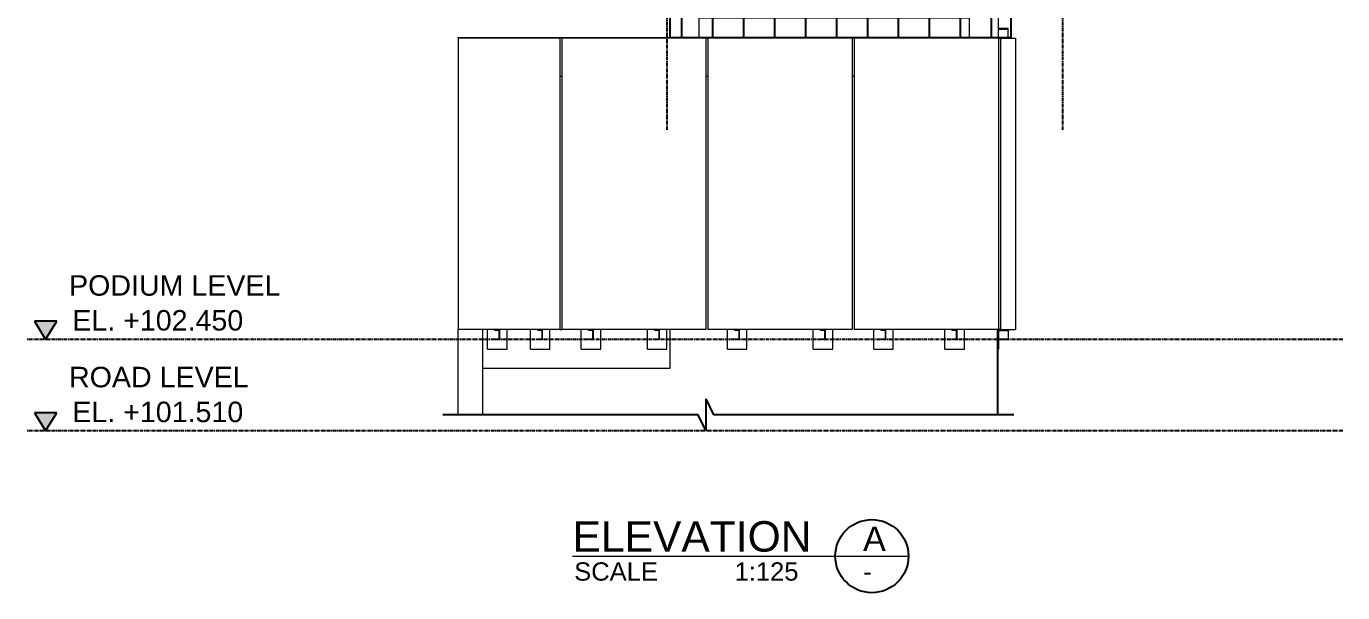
# Model space of a CAD drawing. Header units: millimetres. Extents: x -153298 to 620751, y -313239 to 250031.
# Drawn here: x 1849 to 15349, y -125804 to -119992 of the extents above; entities that cross this region are included whole.
import ezdxf

# ---------------------------------------------------------------- set-up
doc = ezdxf.new("R2010")
doc.units = ezdxf.units.MM
for name, pattern in [('CENTER', [2, 1.25, -0.25, 0.25, -0.25]), ('HIDDEN', [0.375, 0.25, -0.125]), ('XKITLINE00', [0])]:
    doc.linetypes.add(name, pattern=pattern)
for name, color, linetype in [('000 - EXISTING_CANOPY_MAIN_COLOR_1', 7, 'Continuous'), ('HATCH', 7, 'Continuous'), ('S-DIM', 7, 'Continuous')]:
    doc.layers.add(name, color=color, linetype=linetype)
doc.layers.add('Part', color=7, linetype='Continuous', lineweight=0)
doc.layers.add('Text', color=7, linetype='Continuous', lineweight=0)
doc.styles.add('ROMANS', font='arial.ttf', dxfattribs={"width": 0.85})

# ---------------------------------------------------------------- blocks, each defined once
blk = doc.blocks.new('*A10731050')
at = {"layer": 'Part', "color": 7, "linetype": 'XKITLINE00', "lineweight": 0}
for p, q in [((223.389273, 36.662929), (220.989273, 36.662929)), ((220.989273, 36.662929), (220.989273, -28.217071)), ((223.389273, -28.217071), (223.389273, 36.662929))]:
    blk.add_line(p, q, dxfattribs=at)
blk = doc.blocks.new('*A10751051')
at = {"layer": 'Part', "color": 7, "linetype": 'XKITLINE00', "lineweight": 0}
for p, q in [((223.389273, -28.217071), (211.549273, -28.217071)), ((211.549273, -28.217071), (211.549273, -52.137071)), ((223.389273, -28.217071), (223.389273, -52.137071)), ((223.389273, -52.137071), (211.549273, -52.137071))]:
    blk.add_line(p, q, dxfattribs=at)
blk = doc.blocks.new('*A10761052')
at = {"layer": 'Part', "color": 7, "linetype": 'XKITLINE00', "lineweight": 0}
for p, q in [((211.389273, -28.217071), (199.549273, -28.217071)), ((199.549273, -28.217071), (199.549273, -52.137071)), ((211.389273, -28.217071), (211.389273, -52.137071)), ((211.389273, -52.137071), (199.549273, -52.137071))]:
    blk.add_line(p, q, dxfattribs=at)
blk = doc.blocks.new('*A10771053')
at = {"layer": '000 - EXISTING_CANOPY_MAIN_COLOR_1', "color": 7, "linetype": 'XKITLINE00', "lineweight": 0}
for p, q in [((223.586789, -28.217071), (224.786789, -28.217071)), ((223.586789, -52.137071), (223.586789, -28.217071)), ((224.786789, -28.217071), (224.786789, -52.137071)), ((223.586789, -52.137071), (224.786789, -52.137071))]:
    blk.add_line(p, q, dxfattribs=at)
blk = doc.blocks.new('*A10781054')
at = {"layer": 'Part', "color": 7, "linetype": 'XKITLINE00', "lineweight": 0}
for p, q in [((199.389273, -28.217071), (187.549273, -28.217071)), ((187.549273, -28.217071), (187.549273, -52.137071)), ((199.389273, -28.217071), (199.389273, -52.137071)), ((199.389273, -52.137071), (187.549273, -52.137071))]:
    blk.add_line(p, q, dxfattribs=at)
blk = doc.blocks.new('*A10791055')
at = {"layer": 'Part', "color": 7, "linetype": 'XKITLINE00', "lineweight": 0}
for p, q in [((187.389273, -28.217071), (179.069273, -28.217071)), ((179.069273, -28.217071), (179.069273, -52.137071)), ((187.389273, -28.217071), (187.389273, -52.137071)), ((187.389273, -52.137071), (179.069273, -52.137071))]:
    blk.add_line(p, q, dxfattribs=at)
blk = doc.blocks.new('*A10801056')
at = {"layer": 'Part', "color": 7, "linetype": 'XKITLINE00', "lineweight": 0}
for p, q in [((181.069291, -28.217071), (181.069291, -28.137071)), ((181.069291, -28.137071), (196.429275, -28.137071)), ((196.429275, -28.137071), (196.429275, -28.217071)), ((187.389273, -31.337071), (187.549273, -31.337071))]:
    blk.add_line(p, q, dxfattribs=at)
blk = doc.blocks.new('*A10861062')
at = {"layer": 'Part', "color": 7, "linetype": 'XKITLINE00', "lineweight": 0}
for p, q in [((198.829275, -28.217071), (198.829275, -26.537071)), ((198.829275, -26.537071), (220.989273, -26.537071)), ((199.389273, -31.337071), (199.549273, -31.337071)), ((211.389273, -31.337071), (211.549273, -31.337071))]:
    blk.add_line(p, q, dxfattribs=at)
blk = doc.blocks.new('*A10961072')
at = {"layer": 'Part', "color": 7, "linetype": 'XKITLINE00', "lineweight": 0}
for p, q in [((224.189279, -27.417071), (223.389279, -27.417071)), ((223.389279, -27.477071), (224.189279, -27.477071)), ((224.189279, -28.217071), (224.189279, -27.417071)), ((223.389279, -28.157071), (224.189279, -28.157071)), ((223.389279, -28.217071), (223.586789, -28.217071))]:
    blk.add_line(p, q, dxfattribs=at)
blk = doc.blocks.new('*A11111087')
at = {"layer": 'Part', "color": 7, "linetype": 'XKITLINE00', "lineweight": 0}
for p, q in [((196.429275, -28.137071), (196.429275, 36.662929)), ((198.829275, -28.217071), (198.829275, 36.662929))]:
    blk.add_line(p, q, dxfattribs=at)
blk = doc.blocks.new('*A11191091')
at = {"layer": 'Part', "color": 7, "linetype": 'XKITLINE00', "lineweight": 0}
for p, q in [((218.989273, -53.737071), (218.989273, -52.137071)), ((220.589273, -53.737071), (220.589273, -52.137071)), ((218.989273, -53.737071), (220.589273, -53.737071))]:
    blk.add_line(p, q, dxfattribs=at)
blk = doc.blocks.new('*A11201092')
at = {"layer": 'Part', "color": 7, "linetype": 'XKITLINE00', "lineweight": 0}
for p, q in [((213.749273, -52.197071), (213.749273, -52.137071)), ((214.109273, -52.197071), (213.749273, -52.197071)), ((213.749273, -52.937071), (213.749273, -52.877071)), ((213.749273, -52.877071), (214.109273, -52.877071)), ((214.109273, -52.877071), (214.109273, -52.197071)), ((214.149273, -52.937071), (214.149273, -52.137071)), ((214.149273, -52.937071), (213.749273, -52.937071))]:
    blk.add_line(p, q, dxfattribs=at)
blk = doc.blocks.new('*A11211093')
at = {"layer": 'Part', "color": 7, "linetype": 'XKITLINE00', "lineweight": 0}
for p, q in [((219.589273, -52.197071), (219.589273, -52.137071)), ((219.949273, -52.197071), (219.589273, -52.197071)), ((219.589273, -52.937071), (219.589273, -52.877071)), ((219.589273, -52.877071), (219.949273, -52.877071)), ((219.949273, -52.877071), (219.949273, -52.197071)), ((219.989273, -52.937071), (219.989273, -52.137071)), ((219.989273, -52.937071), (219.589273, -52.937071))]:
    blk.add_line(p, q, dxfattribs=at)
blk = doc.blocks.new('*A11221094')
at = {"layer": 'Part', "color": 7, "linetype": 'XKITLINE00', "lineweight": 0}
for p, q in [((208.189273, -53.737071), (208.189273, -52.137071)), ((209.789273, -53.737071), (209.789273, -52.137071)), ((208.189273, -53.737071), (209.789273, -53.737071))]:
    blk.add_line(p, q, dxfattribs=at)
blk = doc.blocks.new('*A11231095')
at = {"layer": 'Part', "color": 7, "linetype": 'XKITLINE00', "lineweight": 0}
for p, q in [((208.789273, -52.197071), (208.789273, -52.137071)), ((209.149273, -52.197071), (208.789273, -52.197071)), ((208.789273, -52.937071), (208.789273, -52.877071)), ((208.789273, -52.877071), (209.149273, -52.877071)), ((209.149273, -52.877071), (209.149273, -52.197071)), ((209.189273, -52.937071), (209.189273, -52.137071)), ((209.189273, -52.937071), (208.789273, -52.937071))]:
    blk.add_line(p, q, dxfattribs=at)
blk = doc.blocks.new('*A11241096')
at = {"layer": 'Part', "color": 7, "linetype": 'XKITLINE00', "lineweight": 0}
for p, q in [((223.306861, -53.737071), (223.306861, -52.137071)), ((223.386861, -52.137071), (223.386861, -53.737071)), ((223.386861, -53.737071), (223.306861, -53.737071))]:
    blk.add_line(p, q, dxfattribs=at)
blk = doc.blocks.new('*A11251097')
at = {"layer": 'Part', "color": 7, "linetype": 'XKITLINE00', "lineweight": 0}
for p, q in [((223.389279, -52.137071), (223.389279, -52.937071)), ((223.586789, -52.137071), (223.389279, -52.137071)), ((223.389279, -52.197071), (224.189279, -52.197071)), ((223.389279, -52.877071), (224.189279, -52.877071)), ((224.189279, -52.137071), (224.189279, -52.937071)), ((223.389279, -52.937071), (224.189279, -52.937071))]:
    blk.add_line(p, q, dxfattribs=at)
blk = doc.blocks.new('*A11261098')
at = {"layer": 'Part', "color": 7, "linetype": 'XKITLINE00', "lineweight": 0}
for p, q in [((195.189273, -52.197071), (195.189273, -52.137071)), ((195.549273, -52.197071), (195.189273, -52.197071)), ((195.189273, -52.937071), (195.189273, -52.877071)), ((195.189273, -52.877071), (195.549273, -52.877071)), ((195.549273, -52.877071), (195.549273, -52.197071)), ((195.589273, -52.937071), (195.589273, -52.137071)), ((195.589273, -52.937071), (195.189273, -52.937071))]:
    blk.add_line(p, q, dxfattribs=at)
blk = doc.blocks.new('*A11271099')
at = {"layer": 'Part', "color": 7, "linetype": 'XKITLINE00', "lineweight": 0}
for p, q in [((189.749273, -52.197071), (189.749273, -52.137071)), ((190.109273, -52.197071), (189.749273, -52.197071)), ((189.749273, -52.937071), (189.749273, -52.877071)), ((189.749273, -52.877071), (190.109273, -52.877071)), ((190.109273, -52.877071), (190.109273, -52.197071)), ((190.149273, -52.937071), (190.149273, -52.137071)), ((190.149273, -52.937071), (189.749273, -52.937071))]:
    blk.add_line(p, q, dxfattribs=at)
blk = doc.blocks.new('*A11281100')
at = {"layer": 'Part', "color": 7, "linetype": 'XKITLINE00', "lineweight": 0}
for p, q in [((194.589273, -53.737071), (194.589273, -52.137071)), ((196.189273, -53.737071), (196.189273, -52.137071)), ((194.589273, -53.737071), (196.189273, -53.737071))]:
    blk.add_line(p, q, dxfattribs=at)
blk = doc.blocks.new('*A11291101')
at = {"layer": 'Part', "color": 7, "linetype": 'XKITLINE00', "lineweight": 0}
for p, q in [((189.149273, -53.737071), (189.149273, -52.137071)), ((190.749273, -53.737071), (190.749273, -52.137071)), ((189.149273, -53.737071), (190.749273, -53.737071))]:
    blk.add_line(p, q, dxfattribs=at)
blk = doc.blocks.new('*A11301102')
at = {"layer": 'Part', "color": 7, "linetype": 'XKITLINE00', "lineweight": 0}
for p, q in [((201.749273, -52.197071), (201.749273, -52.137071)), ((202.109273, -52.197071), (201.749273, -52.197071)), ((201.749273, -52.937071), (201.749273, -52.877071)), ((201.749273, -52.877071), (202.109273, -52.877071)), ((202.109273, -52.877071), (202.109273, -52.197071)), ((202.149273, -52.937071), (202.149273, -52.137071)), ((202.149273, -52.937071), (201.749273, -52.937071))]:
    blk.add_line(p, q, dxfattribs=at)
blk = doc.blocks.new('*A11311103')
at = {"layer": 'Part', "color": 7, "linetype": 'XKITLINE00', "lineweight": 0}
for p, q in [((201.149273, -53.737071), (201.149273, -52.137071)), ((202.749273, -53.737071), (202.749273, -52.137071)), ((201.149273, -53.737071), (202.749273, -53.737071))]:
    blk.add_line(p, q, dxfattribs=at)
blk = doc.blocks.new('*A11321104')
at = {"layer": 'Part', "color": 7, "linetype": 'XKITLINE00', "lineweight": 0}
for p, q in [((181.469273, -53.737071), (181.469273, -52.137071)), ((183.069273, -53.737071), (183.069273, -52.137071)), ((181.469273, -53.737071), (183.069273, -53.737071))]:
    blk.add_line(p, q, dxfattribs=at)
blk = doc.blocks.new('*A11331105')
at = {"layer": 'Part', "color": 7, "linetype": 'XKITLINE00', "lineweight": 0}
for p, q in [((184.989273, -53.737071), (184.989273, -52.137071)), ((186.589273, -53.737071), (186.589273, -52.137071)), ((184.989273, -53.737071), (186.589273, -53.737071))]:
    blk.add_line(p, q, dxfattribs=at)
blk = doc.blocks.new('*A11341106')
at = {"layer": 'Part', "color": 7, "linetype": 'XKITLINE00', "lineweight": 0}
for p, q in [((182.069273, -52.197071), (182.069273, -52.137071)), ((182.429273, -52.197071), (182.069273, -52.197071)), ((182.069273, -52.937071), (182.069273, -52.877071)), ((182.069273, -52.877071), (182.429273, -52.877071)), ((182.429273, -52.877071), (182.429273, -52.197071)), ((182.469273, -52.937071), (182.469273, -52.137071)), ((182.469273, -52.937071), (182.069273, -52.937071))]:
    blk.add_line(p, q, dxfattribs=at)
blk = doc.blocks.new('*A11351107')
at = {"layer": 'Part', "color": 7, "linetype": 'XKITLINE00', "lineweight": 0}
for p, q in [((185.589273, -52.197071), (185.589273, -52.137071)), ((185.949273, -52.197071), (185.589273, -52.197071)), ((185.589273, -52.937071), (185.589273, -52.877071)), ((185.589273, -52.877071), (185.949273, -52.877071)), ((185.949273, -52.877071), (185.949273, -52.197071)), ((185.989273, -52.937071), (185.989273, -52.137071)), ((185.989273, -52.937071), (185.589273, -52.937071))]:
    blk.add_line(p, q, dxfattribs=at)
blk = doc.blocks.new('*A11361108')
at = {"layer": 'Part', "color": 7, "linetype": 'XKITLINE00', "lineweight": 0}
for p, q in [((181.069318, -55.337071), (181.069318, -52.137071)), ((187.389273, -52.137071), (187.549273, -52.137071)), ((196.429318, -52.137071), (196.429318, -55.337071)), ((196.429318, -55.337071), (181.069318, -55.337071))]:
    blk.add_line(p, q, dxfattribs=at)
blk = doc.blocks.new('*A11831149')
at = {"layer": 'Part', "color": 7, "linetype": 'XKITLINE00', "lineweight": 0}
for p, q in [((213.149273, -53.737071), (213.149273, -52.137071)), ((214.749273, -53.737071), (214.749273, -52.137071)), ((213.149273, -53.737071), (214.749273, -53.737071))]:
    blk.add_line(p, q, dxfattribs=at)

msp = doc.modelspace()

# ---------------------------------------------------------------- hatches: boundary and pattern name
for points in [[(1933.2505, -123018.2557), (2046.8116, -123204.9884), (2160.3726, -123018.2557)], [(1933.2505, -123958.2557), (2046.8116, -124144.9884), (2160.3726, -123958.2557)]]:
    msp.add_hatch(color=7).paths.add_polyline_path(points)
at = {"layer": 'HATCH'}
h = msp.add_hatch(dxfattribs=at)
h.set_pattern_fill('ANSI31', scale=100, angle=45)
h.set_pattern_definition([(90, (0, -142230.9), (-317.5, 0), [])])
h.paths.add_polyline_path([(11947.7281, -111707.8433), (8497.1524, -111707.8433), (8497.1524, -120104.9884), (11947.7281, -120104.9884)])

# ---------------------------------------------------------------- linework, layer by layer
at = {"color": 7, "linetype": 'CENTER', "ltscale": 30}
for p, q in [((8419.1524, -109683.303), (8419.1524, -121055.5099)), ((12477.1524, -109683.303), (12477.1524, -121055.5099)), ((15348.8303, -123204.9884), (1848.8781, -123204.9884)), ((15348.8303, -124144.9884), (1848.8781, -124144.9884))]:
    msp.add_line(p, q, dxfattribs=at)
at = {"color": 7}
for p, q in [((2160.3726, -123018.2557), (1933.2505, -123018.2557)), ((1933.2505, -123018.2557), (2046.8116, -123204.9884)), ((2046.8116, -123204.9884), (2160.3726, -123018.2557)), ((11808.8475, -123304.9884), (11808.8475, -123978.581)), ((8817.923, -123816.3624), (8817.923, -124140.7997)), ((8817.923, -123816.3624), (8895.4824, -123978.581)), ((2160.3726, -123958.2557), (1933.2505, -123958.2557)), ((1933.2505, -123958.2557), (2046.8116, -124144.9884)), ((2046.8116, -124144.9884), (2160.3726, -123958.2557)), ((8740.3636, -123978.581), (6119.3037, -123978.581)), ((8817.923, -124140.7997), (8740.3636, -123978.581)), ((11975.5794, -123978.581), (8895.4824, -123978.581))]:
    msp.add_line(p, q, dxfattribs=at)
at = {"color": 7, "linetype": 'HIDDEN', "ltscale": 20}
msp.add_lwpolyline([(11947.7281, -111707.8433), (8449.1492, -111707.8433), (8449.1492, -120104.9884), (11947.7281, -120104.9884)], close=True, dxfattribs=at)
at = {"color": 7}
msp.add_circle((10520.3737, -125429.3712), 375, dxfattribs=at)
at = {"layer": 'Part', "color": 7, "linetype": 'XKITLINE00', "lineweight": 0}
for p, q in [((6279.1546, -120104.9884), (6529.1546, -120104.9884)), ((6279.1546, -120114.9884), (6279.1546, -120104.9884)), ((6529.1546, -120114.9884), (6529.1546, -120104.9884)), ((6279.1546, -123978.581), (6279.1546, -123104.9884)), ((6529.1546, -123978.581), (6529.1546, -123104.9884))]:
    msp.add_line(p, q, dxfattribs=at)
at = {"layer": 'Text', "color": 7}
msp.add_line((7451.0558, -125429.3712), (10895.3737, -125429.3712), dxfattribs=at)

# ---------------------------------------------------------------- block references
at = {"color": 7, "lineweight": 0, "xscale": 125, "yscale": 125, "zscale": 125}
for name in ['*A11111087', '*A10731050', '*A10861062', '*A10791055', '*A10801056', '*A10781054', '*A10761052', '*A10751051', '*A10961072', '*A10771053', '*A11361108', '*A11321104', '*A11341106', '*A11331105', '*A11351107', '*A11291101', '*A11271099', '*A11281100', '*A11261098', '*A11311103', '*A11301102', '*A11221094', '*A11231095', '*A11831149', '*A11201092', '*A11191091', '*A11211093', '*A11241096', '*A11251097']:
    msp.add_blockref(name, (-16104.5101, -116587.8545), dxfattribs=at)

# ---------------------------------------------------------------- texts
at = {"color": 7, "style": 'ROMANS'}
for s, height, p in [('EL. +102.450', 210, (2320.1536, -123113.9544)), ('EL. +101.510', 210, (2320.1536, -124053.9544)), ('ELEVATION', 312.5, (7451.0558, -125382.9928)), ('A', 250, (10430.3528, -125375.1958)), ('-', 187.5, (10431.8754, -125680.5234))]:
    msp.add_text(s, height=height, dxfattribs=at).set_placement(p)
at = {"layer": 'S-DIM', "color": 7, "style": 'ROMANS'}
for s, p in [('PODIUM LEVEL', (2286.8875, -122756.2838)), ('ROAD LEVEL', (2286.8875, -123696.2838))]:
    msp.add_text(s, height=210, dxfattribs=at).set_placement(p)
at = {"layer": 'Text', "color": 7, "style": 'ROMANS'}
for s, p in [('SCALE', (7467.6215, -125680.5234)), ('1:125', (9112.2834, -125680.5234))]:
    msp.add_text(s, height=187.5, dxfattribs=at).set_placement(p)

doc.saveas('drawing.dxf')
